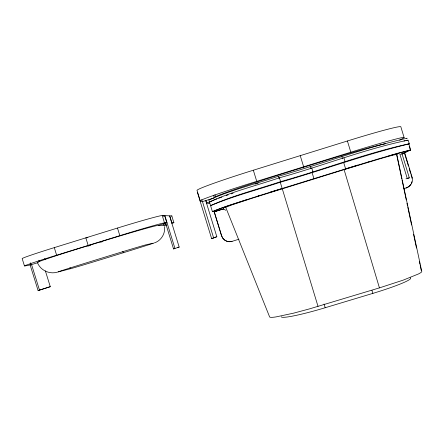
<?xml version="1.0" encoding="UTF-8"?>
<svg xmlns="http://www.w3.org/2000/svg" width="444" height="444" viewBox="0 0 444 444"><rect width="100%" height="100%" fill="white"/><g stroke="black" fill="none" stroke-linecap="round" stroke-linejoin="round"><path stroke-width="0.67" d="M164.241 225.241L156.282 225.719A55.772 1.238 -17 0 0 106.632 239.954L72.472 250.516A55.783 1.232 -17 0 0 37.385 262.487C40.176 269.996 48.929 274.375 56.627 272.322L70.735 268.642A36.685 0.294 -17.1 0 0 110.334 256.732L123.249 252.753L123.604 252.292M397.53 154.262L392.651 155.195L381.124 158.453L344.15 169.619L252.897 197.974L232.084 204.823L224.875 207.62M406.882 138.656L407.109 138.201C363.497 148.063 321.412 164.064 278.432 176.246C255.239 184.016 231.18 190.088 208.847 200.011L212.365 211.466L214.252 211.782L223.748 208.847M402.364 153.974L410.667 149.939L408.857 143.967L408.608 144.356L409.274 143.751L408.169 140.115C364.424 149.145 322.444 165.962 279.415 177.794C256.133 185.72 231.679 191.597 209.485 202.092L213.131 200.266M302.83 167.804L303.646 166.811L300.238 155.65M214.091 197.747L214.624 197.158A79.976 2.503 -17.3 0 1 277.861 175.258L328.516 159.557A80.253 2.503 -17.3 0 1 385.542 143.739M311.682 167.804L312.876 171.639L312.021 172.416L313.925 178.655M214.102 211.572L221.55 235.814A8.386 8.386 -62.2 0 0 232.018 241.37L232.073 241.325A8.369 8.369 -62 0 1 221.623 235.781L214.191 211.588M212.365 211.466L228.033 205.711L258.747 195.843M399.678 140.199L403.59 137.967A60.534 1.926 -17.4 0 0 350.816 152.187L256.749 181.357A59.629 1.926 -17.2 0 0 200.277 200.982L197.053 190.498A59.64 2.525 -17.3 0 1 253.341 170.224L347.408 140.987A60.545 2.525 -17.5 0 1 400.821 126.734L404.073 137.462M400.699 154.434L408.491 150.621L388.761 155.888M197.375 192.219L211.633 238.611L216.827 236.73L205.739 200.627M211.633 238.611L216.827 236.73M213.753 200.033L216.866 198.862M154.368 242.907C160.939 240.837 165.434 233.81 164.524 226.978M218.742 198.174L221.889 197.064M226.274 195.532L228.133 194.899M231.224 193.85L233.078 193.223M165.479 222.738L173.543 248.918L179.171 247.053L169.553 215.823L164.846 215.634L163.52 216.045M255.089 184.094L258.347 183.039M247.857 199.306L222.921 207.526L214.452 210.828L216.333 211.183M30.009 264.53L38.101 290.565L50.283 286.685L45.377 270.89M38.101 290.565L50.283 286.685M258.081 195.998L282.19 188.517M409.274 143.751C365.623 153.269 323.593 169.647 280.591 181.635C257.27 189.488 232.961 195.504 210.573 205.639C233.122 196.176 257.032 189.927 280.264 182.245C323.21 169.897 365.379 154.401 408.857 143.967M270.069 192.23L357.764 165.118M200.277 200.982L202.364 201.626L213.769 198.091M24.476 266L22.2 258.68A41.492 1.215 -16.9 0 1 54.29 247.624L117.488 228.044A41.442 1.232 -17 0 1 162.238 215.529L164.652 215.629L166.855 222.788L158.364 225.413M163.342 216.034L164.652 215.629M205.85 200.433L206.621 202.93L209.901 201.915M38.217 262.559L31.147 264.746L25.419 265.878A41.486 0.927 -17 0 1 56.638 255.2L119.841 235.653A41.436 0.938 -17 0 1 164.496 222.871L166.855 222.788M87.79 246.181L89.627 245.615M166.25 224.331L163.775 225.097L163.203 223.249M216.167 211.15L223.565 208.863M225.541 206.843L269.564 316.783A41.719 3.635 -16.7 0 0 276.029 316.905L293.595 313.159L309.324 308.93L379.437 287.879L403.13 280.158L418.326 274.02A42.241 3.635 -16.3 0 0 421.8 271.623L396.575 153.519M345.365 168.986L369.641 161.511M177.816 247.469L179.171 247.053M173.543 248.918L174.964 248.485L164.846 215.634M405.983 178.832L409.307 177.844L401.881 153.352M232.018 241.37L238.955 239.216M403.535 188.717L406.371 187.873A8.569 8.475 -26.3 0 0 412.104 177.245L404.656 152.686M281.219 316.733A43.412 3.907 -16.6 0 0 325.18 307.736L372.866 293.379A43.762 3.913 -16.4 0 0 410.278 277.85M368.753 161.832L380.613 158.225M379.376 158.652L398.385 153.052L410.667 149.939M408.03 178.205L409.307 177.844M412.104 177.245L411.81 177.328A8.553 8.458 -26.3 0 1 412.038 178.283M404.001 141.003L405.189 140.731M406.371 187.873L406.088 187.934A8.553 8.458 -26.3 0 0 410.767 184.427M90.892 245.038L88.178 245.443L85.825 237.856L87.89 237.64M406.443 140.509L407.759 140.337M173.832 222.538L171.817 222.611L169.73 215.828L171.789 215.912L173.832 222.538A37.385 0.766 -17 0 1 171.773 223.51M206.621 202.93L208.297 203.446A51.626 1.443 -17.2 0 0 209.457 203.346M223.204 208.869L225.768 210.273M70.002 267.538L70.368 268.737M54.29 247.624L56.638 255.2M44.694 258.497L45.083 259.757M38.906 260.228L39.305 261.522M31.469 264.302L39.499 290.132M30.547 262.815L31.147 264.746M162.238 215.529L164.496 222.871M117.488 228.044L119.841 235.653M122.849 251.454L123.249 252.753A36.685 0.294 -17.1 0 0 153.48 243.134L146.598 244.661A39.066 0.333 -17.1 0 0 110.761 255.35A116.6 0.927 -17.1 0 0 89.316 261.954A39.072 0.333 -17.1 0 0 58.597 271.784M253.341 170.224L256.749 181.357M214.957 194.816L215.556 196.764M213.625 195.36L214.402 197.896M202.453 201.565L213.642 237.99M201.781 199.728L202.364 201.626M347.408 140.987L350.816 152.187M343.911 157.809L345.082 161.672M341.869 156.582L342.552 158.813M343.706 162.609L345.61 168.859M371.928 290.304L372.866 293.379M310.184 166.4L310.867 168.631M324.053 304.057L325.18 307.736M279.415 177.794L280.591 181.635M278.432 176.246L279.11 178.466M280.264 182.245L282.168 188.472M409.207 146.326L410.4 150.266M404.379 152.819L408.397 166.067M409.196 168.714L410.606 173.349M411.005 174.675L411.61 176.662M399.828 154.018L407.248 178.482M282.156 188.373L318.021 306.377M343.967 169.203L379.437 287.879M396.775 155.234L401.809 178.932M402.092 180.286L406.266 199.922M406.981 203.308L407.559 206.016M407.847 207.37L411.582 224.975M413.597 234.46L416.472 248.002M419.347 261.544L419.924 264.252M420.213 265.606L421.217 270.346M411.943 181.713A8.553 8.458 -26.3 0 1 411.477 183.117M166.322 225.397A37.385 0.766 -17 0 1 164.341 226.057M171.789 215.912A37.39 1.005 -17 0 1 171.773 216.1M100.649 242.208A39.078 0.866 -17 0 1 102.486 241.641"/></g></svg>
